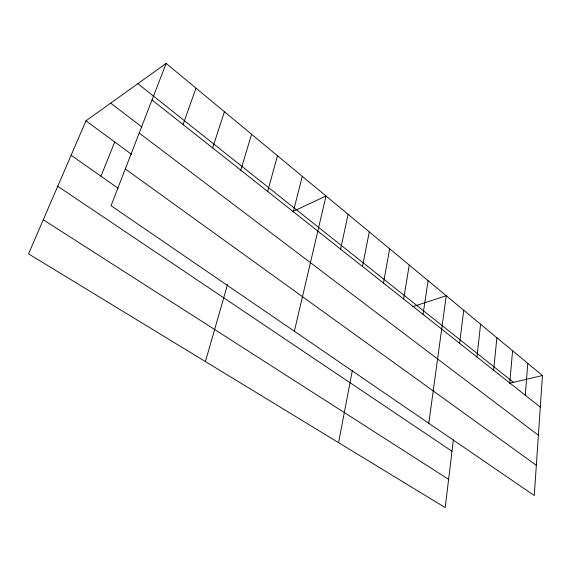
<?xml version="1.0" encoding="UTF-8"?>
<svg xmlns="http://www.w3.org/2000/svg" width="571" height="571" viewBox="0 0 571 571"><rect width="100%" height="100%" fill="white"/><g stroke="black" fill="none" stroke-linecap="round" stroke-linejoin="round"><path stroke-width="0.86" d="M542.45 375.532L534.278 495.521L111.052 205.746L166.154 63.41L542.45 375.532L509.246 383.305M525.284 395.239L527.775 363.363M509.739 382.941L512.587 350.765M493.637 370.201L496.877 337.732M476.949 357.003L480.596 324.228M453.367 439.806L445.209 507.59L28.55 253.874L85.978 120.831L166.154 63.41M459.641 343.307L463.731 310.239M428.785 423.289L446.244 295.735L412.64 306.691M423.018 314.343L428.093 280.682M403.633 299.004L409.25 265.044M383.469 283.052L389.665 248.806M338.574 442.653L352.343 370.486M362.478 266.45L369.294 231.912M340.616 249.149L348.103 214.332M294.379 331.266L326.027 196.017L292.459 211.677M293.287 211.705L302.295 176.332M267.628 191.413L277.506 155.776M205.432 361.586L227.593 284.351M240.762 170.158L251.583 134.271M212.605 147.882L224.439 111.759M183.055 124.507L195.996 88.162M100.953 176.211L114.742 141.993M43.275 219.764L448.606 479.362M57.728 186.274L451.989 451.24M71.111 155.262L118.076 188.23M125.292 168.952L536.34 465.279M85.978 120.831L131.687 154.47M139.203 133.036L538.382 435.245M110.667 103.151L141.894 126.99M152.007 99.946L540.302 407.123M137.868 83.673L513.479 382.313"/></g></svg>
